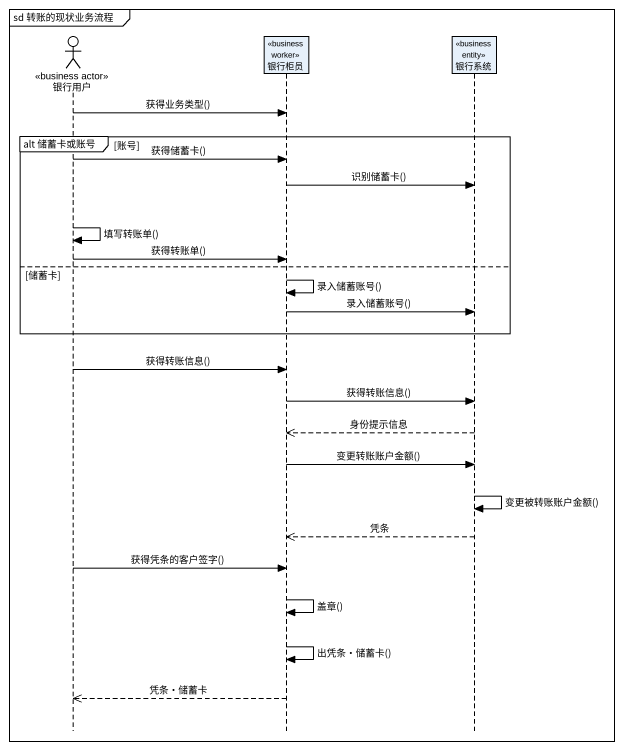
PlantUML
@startuml
mainframe sd 转账的现状业务流程
hide footbox
actor 银行用户 <<business actor>>
participant 银行柜员 <<business worker>>
participant 银行系统 <<business entity>>

银行用户 -> 银行柜员 : 获得业务类型()
group alt 储蓄卡或账号 [账号]
  银行用户 -> 银行柜员 : 获得储蓄卡()
  银行柜员 -> 银行系统 : 识别储蓄卡()
  银行用户 -> 银行用户 : 填写转账单()
  银行用户 -> 银行柜员 : 获得转账单()
else 储蓄卡
  银行柜员 -> 银行柜员 : 录入储蓄账号()
  银行柜员 -> 银行系统 : 录入储蓄账号()
end
银行用户 -> 银行柜员 : 获得转账信息()
银行柜员 -> 银行系统 : 获得转账信息()
银行系统 -->> 银行柜员 : 身份提示信息
银行柜员 -> 银行系统 : 变更转账账户金额()
银行系统 -> 银行系统 : 变更被转账账户金额()
银行系统 -->> 银行柜员 : 凭条
银行用户 -> 银行柜员 : 获得凭条的客户签字()
银行柜员 -> 银行柜员 : 盖章()
银行柜员 -> 银行柜员 : 出凭条·储蓄卡()
银行柜员 -->> 银行用户 : 凭条·储蓄卡
@enduml
